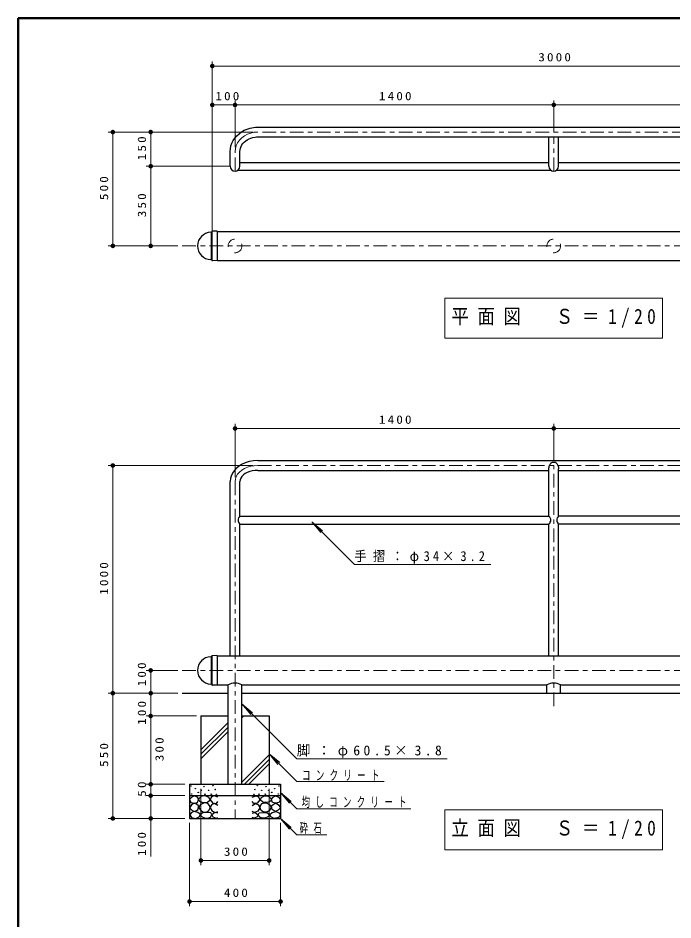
# Model space of a CAD drawing. Units: millimetres on the paper, scale 1:20. Extents: x -365 to 0, y -47 to 257.
# Drawn here: x -365 to -221.1, y 59 to 257 of the extents above; entities that cross this region are included whole.
import ezdxf

# ---------------------------------------------------------------- set-up
doc = ezdxf.new("R2010")
doc.units = ezdxf.units.MM
doc.linetypes.add('USER1', pattern=[4.5, 2.5, -2])
doc.linetypes.add('USER2', pattern=[6, 3, -1, 1, -1])
doc.layers.add('LY_1', color=7, linetype='Continuous', lineweight=13)
doc.layers.add('LY_2', color=7, linetype='Continuous', lineweight=13)
doc.styles.add('ＭＳ ゴシック', font='')
doc.styles.get('ＭＳ ゴシック').set_extended_font_data('MS Gothic')

# ---------------------------------------------------------------- blocks, each defined once
blk = doc.blocks.new('filled_dot')
at = {"color": 0, "linetype": 'Continuous', "lineweight": -2, "const_width": 1.25}
blk.add_lwpolyline([(-0.625, 0, 1), (0.625, 0, 1)], format="xyb", close=True, dxfattribs=at)

msp = doc.modelspace()

# ---------------------------------------------------------------- linework, layer by layer
at = {"layer": 'LY_1'}
for p, q in [((-322.333, 207.964), (-322.333, 247.461)), ((-322.333, 246.461), (-172.333, 246.461)), ((-322.333, 237.921), (-317.333, 237.921)), ((-317.333, 228.674), (-317.333, 238.921)), ((-317.333, 237.921), (-247.333, 237.921)), ((-247.333, 231.897), (-247.333, 238.921)), ((-247.333, 237.921), (-177.333, 237.921)), ((-313.333, 231.964), (-345.177, 231.964)), ((-344.177, 206.964), (-344.177, 231.964)), ((-335.86, 224.464), (-335.86, 231.964)), ((-318.333, 224.464), (-336.86, 224.464)), ((-335.86, 206.964), (-335.86, 224.464)), ((-322.354, 210.121), (-322.354, 203.807)), ((-322.583, 209.92), (-322.583, 204.008)), ((-329.918, 206.964), (-345.177, 206.964)), ((-271.233, 195.5), (-271.233, 186.7)), ((-223.433, 195.5), (-271.233, 195.5)), ((-223.433, 186.7), (-223.433, 195.5)), ((-271.233, 186.7), (-223.433, 186.7)), ((-317.333, 156.219), (-317.333, 167.883)), ((-317.333, 166.883), (-247.333, 166.883)), ((-247.333, 159.754), (-247.333, 167.883)), ((-247.333, 166.883), (-177.333, 166.883)), ((-313.333, 158.754), (-345.177, 158.754)), ((-344.177, 108.754), (-344.177, 158.754)), ((-300.457, 146.351), (-298.528, 144.053)), ((-300.457, 146.351), (-298.159, 144.423)), ((-291.122, 137.016), (-300.457, 146.351)), ((-291.122, 137.016), (-261.122, 137.016)), ((-322.354, 116.911), (-322.354, 110.597)), ((-322.583, 116.71), (-322.583, 110.799)), ((-329.918, 113.754), (-336.86, 113.754)), ((-335.86, 108.754), (-335.86, 113.754)), ((-329.918, 108.754), (-345.177, 108.754)), ((-330.833, 108.754), (-345.177, 108.754)), ((-344.177, 81.254), (-344.177, 108.754)), ((-329.918, 108.754), (-336.86, 108.754)), ((-335.86, 103.754), (-335.86, 108.754)), ((-315.825, 106.394), (-313.897, 104.096)), ((-315.825, 106.394), (-313.527, 104.466)), ((-303.779, 94.348), (-315.825, 106.394)), ((-325.833, 103.754), (-336.86, 103.754)), ((-335.86, 88.754), (-335.86, 103.754)), ((-315.825, 103.348), (-315.419, 103.754)), ((-324.833, 96.32), (-318.84, 102.313)), ((-324.833, 95.33), (-318.84, 101.323)), ((-324.833, 94.34), (-318.84, 100.333)), ((-315.825, 89.206), (-309.833, 95.198)), ((-309.833, 95.429), (-307.904, 93.131)), ((-309.833, 95.429), (-307.534, 93.501)), ((-303.779, 89.376), (-309.833, 95.429)), ((-315.287, 88.754), (-309.833, 94.208)), ((-314.297, 88.754), (-309.833, 93.218)), ((-303.779, 94.348), (-270.779, 94.348)), ((-303.779, 89.376), (-284.611, 89.376)), ((-328.333, 88.754), (-336.86, 88.754)), ((-335.86, 86.254), (-335.86, 88.754)), ((-324.833, 87.754), (-324.833, 71.021)), ((-309.833, 87.754), (-309.833, 71.021)), ((-328.333, 86.254), (-336.86, 86.254)), ((-335.86, 72.88), (-335.86, 86.254)), ((-307.333, 86.918), (-305.404, 84.62)), ((-307.333, 86.918), (-305.034, 84.99)), ((-303.779, 83.364), (-307.333, 86.918)), ((-303.779, 83.364), (-278.717, 83.364)), ((-328.333, 81.254), (-345.177, 81.254)), ((-307.333, 81.225), (-305.404, 78.927)), ((-307.333, 81.225), (-305.034, 79.297)), ((-303.779, 77.671), (-307.333, 81.225)), ((-271.233, 83.154), (-271.233, 74.354)), ((-223.433, 83.154), (-271.233, 83.154)), ((-223.433, 74.354), (-223.433, 83.154)), ((-327.333, 80.254), (-327.333, 61.999)), ((-307.333, 80.254), (-307.333, 61.999)), ((-303.779, 77.671), (-297.141, 77.671)), ((-271.233, 74.354), (-223.433, 74.354)), ((-309.833, 72.021), (-324.833, 72.021)), ((-307.333, 62.999), (-327.333, 62.999))]:
    msp.add_line(p, q, dxfattribs=at)
at = {"layer": 'LY_1', "lineweight": 25}
for p, q in [((-312.333, 233.032), (-182.333, 233.032)), ((-312.333, 230.897), (-182.333, 230.897)), ((-248.4, 224.464), (-248.4, 230.897)), ((-246.265, 224.464), (-246.265, 230.897)), ((-318.4, 224.464), (-318.4, 227.674)), ((-316.265, 224.464), (-316.265, 227.674)), ((-316.265, 225.314), (-248.4, 225.314)), ((-246.265, 225.314), (-178.4, 225.314)), ((-316.687, 223.614), (-247.978, 223.614)), ((-246.687, 223.614), (-177.978, 223.614)), ((-322.411, 210.135), (-322.539, 210.007)), ((-321.258, 210.214), (-322.274, 210.194)), ((-321.233, 210.189), (-321.233, 203.739)), ((-321.083, 210.139), (-173.583, 210.139)), ((-322.411, 203.793), (-322.539, 203.921)), ((-321.258, 203.714), (-322.274, 203.734)), ((-321.083, 203.789), (-173.583, 203.789)), ((-312.333, 159.822), (-182.333, 159.822)), ((-312.333, 157.687), (-248.4, 157.687)), ((-248.4, 147.604), (-248.4, 157.999)), ((-246.265, 147.604), (-246.265, 157.999)), ((-246.265, 157.687), (-182.333, 157.687)), ((-318.4, 116.929), (-318.4, 155.219)), ((-316.265, 147.604), (-316.265, 155.219)), ((-316.265, 147.604), (-248.4, 147.604)), ((-178.4, 147.604), (-246.265, 147.604)), ((-316.265, 145.904), (-248.4, 145.904)), ((-316.265, 116.929), (-316.265, 145.904)), ((-248.4, 116.929), (-248.4, 145.904)), ((-246.265, 116.929), (-246.265, 145.904)), ((-178.4, 145.904), (-246.265, 145.904)), ((-322.411, 116.925), (-322.539, 116.797)), ((-321.258, 117.004), (-322.274, 116.984)), ((-321.233, 116.979), (-321.233, 110.529)), ((-321.233, 116.929), (-173.433, 116.929)), ((-322.411, 110.583), (-322.539, 110.711)), ((-321.258, 110.504), (-322.274, 110.525)), ((-321.233, 110.579), (-318.84, 110.579)), ((-318.84, 88.754), (-318.84, 110.579)), ((-315.825, 88.754), (-315.825, 110.579)), ((-315.825, 110.579), (-248.84, 110.579)), ((-248.84, 108.754), (-248.84, 110.579)), ((-245.825, 108.754), (-245.825, 110.579)), ((-245.825, 110.579), (-178.84, 110.579)), ((-328.918, 108.754), (-318.84, 108.754)), ((-315.825, 108.754), (-166.035, 108.754)), ((-324.833, 103.754), (-318.84, 103.754)), ((-324.833, 103.754), (-324.833, 88.754)), ((-315.825, 103.754), (-309.833, 103.754)), ((-309.833, 103.754), (-309.833, 88.754)), ((-327.333, 88.754), (-327.333, 81.254)), ((-327.333, 88.754), (-307.333, 88.754)), ((-307.333, 88.754), (-307.333, 81.254)), ((-327.333, 86.254), (-307.333, 86.254)), ((-327.333, 81.254), (-307.333, 81.254))]:
    msp.add_line(p, q, dxfattribs=at)
at = {"layer": 'LY_1', "linetype": 'USER2'}
for p, q in [((-182.333, 231.964), (-312.333, 231.964)), ((-247.333, 223.383), (-247.333, 230.897)), ((-317.333, 223.383), (-317.333, 227.674)), ((-328.918, 206.964), (-166.035, 206.964)), ((-312.333, 158.754), (-182.333, 158.754)), ((-247.333, 105.917), (-247.333, 158.754)), ((-317.333, 155.219), (-317.333, 81.254)), ((-328.918, 113.754), (-166.035, 113.754))]:
    msp.add_line(p, q, dxfattribs=at)
at = {"layer": 'LY_1', "lineweight": 25}
for points in [[(-318.4, 227.674), (-318.358, 228.303), (-318.232, 228.924), (-318.025, 229.528), (-317.739, 230.106), (-317.377, 230.65), (-316.946, 231.153), (-316.451, 231.608), (-315.899, 232.008), (-315.297, 232.348), (-314.654, 232.624), (-313.979, 232.83), (-313.282, 232.966), (-312.809, 233.015), (-312.333, 233.032)], [(-316.265, 227.674), (-316.238, 228.052), (-316.156, 228.426), (-316.022, 228.789), (-315.836, 229.137), (-315.602, 229.464), (-315.323, 229.767), (-315.002, 230.04), (-314.644, 230.281), (-314.254, 230.486), (-313.837, 230.651), (-313.4, 230.776), (-312.948, 230.857), (-312.641, 230.887), (-312.333, 230.897)], [(-312.333, 159.822), (-313.282, 159.765), (-314.207, 159.596), (-315.087, 159.32), (-315.899, 158.943), (-316.623, 158.473), (-317.241, 157.924), (-317.739, 157.308), (-318.103, 156.641), (-318.325, 155.939), (-318.4, 155.219)], [(-248.4, 157.999), (-248.391, 158.196), (-248.364, 158.39), (-248.319, 158.577), (-248.257, 158.754), (-248.179, 158.918), (-248.087, 159.067), (-247.982, 159.197), (-247.866, 159.307), (-247.741, 159.394), (-247.609, 159.458), (-247.472, 159.496), (-247.333, 159.509), (-247.193, 159.496), (-247.056, 159.458), (-246.924, 159.394), (-246.799, 159.307), (-246.683, 159.197), (-246.578, 159.067), (-246.486, 158.918), (-246.408, 158.754), (-246.346, 158.577), (-246.301, 158.39), (-246.274, 158.196), (-246.265, 157.999)], [(-312.333, 157.687), (-312.948, 157.656), (-313.548, 157.566), (-314.118, 157.418), (-314.644, 157.215), (-315.113, 156.964), (-315.514, 156.669), (-315.836, 156.339), (-316.073, 155.981), (-316.217, 155.605), (-316.265, 155.219)], [(-321.083, 85.919), (-321.938, 86.236), (-322.477, 85.967), (-322.793, 85.365), (-322.207, 84.604), (-321.431, 84.541), (-321.083, 84.937)], [(-313.583, 85.919), (-312.727, 86.236), (-312.188, 85.967), (-311.872, 85.365), (-312.458, 84.604), (-313.234, 84.541), (-313.583, 84.937)], [(-321.098, 84.113), (-321.859, 84.509), (-322.492, 84.256), (-322.793, 83.606), (-322.35, 82.83), (-321.589, 82.592), (-321.098, 82.798)], [(-313.567, 84.113), (-312.806, 84.509), (-312.173, 84.256), (-311.872, 83.606), (-312.315, 82.83), (-313.076, 82.592), (-313.567, 82.798)], [(-321.083, 82.386), (-321.748, 82.592), (-322.397, 82.038), (-322.223, 81.642), (-321.494, 81.277), (-321.083, 81.436)], [(-313.583, 82.386), (-312.917, 82.592), (-312.268, 82.038), (-312.442, 81.642), (-313.171, 81.277), (-313.583, 81.436)]]:
    msp.add_lwpolyline(points, dxfattribs=at)
at = {"layer": 'LY_1', "linetype": 'USER2'}
for points in [[(-317.333, 227.674), (-317.271, 228.345), (-317.088, 228.999), (-316.788, 229.621), (-316.378, 230.195), (-315.868, 230.707), (-315.271, 231.145), (-314.602, 231.496), (-313.878, 231.754), (-313.115, 231.911), (-312.333, 231.964)], [(-312.333, 158.754), (-313.115, 158.711), (-313.878, 158.581), (-314.602, 158.369), (-315.271, 158.079), (-315.868, 157.719), (-316.378, 157.297), (-316.788, 156.824), (-317.088, 156.311), (-317.271, 155.772), (-317.333, 155.219)]]:
    msp.add_lwpolyline(points, dxfattribs=at)
at = {"layer": 'LY_1', "lineweight": 25}
for points in [[(-326.21, 86.224), (-326.844, 85.923), (-327.319, 85.448), (-327.018, 84.751), (-326.289, 84.608), (-325.592, 84.767), (-325.339, 85.353), (-325.529, 85.86)], [(-324.239, 86.229), (-324.766, 86.094), (-325.347, 85.458), (-325.117, 85.04), (-324.66, 84.802), (-324.144, 84.729), (-323.401, 84.796), (-322.833, 85.337), (-323.117, 85.837), (-323.651, 86.147)], [(-310.426, 86.229), (-309.899, 86.094), (-309.318, 85.458), (-309.548, 85.04), (-310.005, 84.802), (-310.521, 84.729), (-311.264, 84.796), (-311.832, 85.337), (-311.548, 85.837), (-311.014, 86.147)], [(-308.455, 86.224), (-307.821, 85.923), (-307.346, 85.448), (-307.647, 84.751), (-308.376, 84.608), (-309.073, 84.767), (-309.326, 85.353), (-309.136, 85.86)], [(-326.337, 84.577), (-326.875, 84.228), (-327.319, 83.547), (-326.812, 83.087), (-326.147, 82.771), (-325.45, 83.214), (-325.37, 84.054), (-325.778, 84.416)], [(-324.874, 83.012), (-324.253, 82.667), (-323.577, 82.62), (-323.063, 82.982), (-322.82, 83.58), (-322.932, 84.117), (-323.279, 84.526), (-323.745, 84.691), (-324.279, 84.634), (-324.969, 84.265), (-325.266, 83.688)], [(-309.791, 83.012), (-310.412, 82.667), (-311.088, 82.62), (-311.602, 82.982), (-311.845, 83.58), (-311.734, 84.117), (-311.386, 84.526), (-310.92, 84.691), (-310.386, 84.634), (-309.696, 84.265), (-309.399, 83.688)], [(-308.328, 84.577), (-307.79, 84.228), (-307.346, 83.547), (-307.853, 83.087), (-308.518, 82.771), (-309.215, 83.214), (-309.295, 84.054), (-308.887, 84.416)], [(-326.378, 82.78), (-326.947, 82.461), (-327.284, 82.038), (-326.881, 81.472), (-325.938, 81.269), (-325.222, 81.588), (-324.949, 82.093), (-325.488, 82.549)], [(-323.523, 82.573), (-324.306, 82.532), (-324.969, 82.059), (-324.536, 81.6), (-323.847, 81.289), (-323.282, 81.281), (-322.739, 81.505), (-322.401, 82.032), (-322.658, 82.519)], [(-311.142, 82.573), (-310.359, 82.532), (-309.696, 82.059), (-310.129, 81.6), (-310.818, 81.289), (-311.383, 81.281), (-311.926, 81.505), (-312.264, 82.032), (-312.007, 82.519)], [(-308.287, 82.78), (-307.718, 82.461), (-307.381, 82.038), (-307.784, 81.472), (-308.727, 81.269), (-309.443, 81.588), (-309.716, 82.093), (-309.177, 82.549)]]:
    msp.add_lwpolyline(points, close=True, dxfattribs=at)
at = {"layer": 'LY_1', "linetype": 'USER1'}
for centre in [(-317.333, 206.964), (-247.333, 206.964)]:
    msp.add_circle(centre, 1.508, dxfattribs=at)
at = {"layer": 'LY_1', "lineweight": 25}
for centre in [(-327.002, 88.363), (-326.052, 87.793), (-324.705, 87.428), (-324.135, 88.252), (-323.158, 87.432), (-322.212, 88.459), (-321.712, 87.607), (-312.953, 87.607), (-312.453, 88.459), (-311.507, 87.432), (-310.53, 88.252), (-309.96, 87.428), (-308.613, 87.793), (-307.663, 88.363), (-326.844, 86.62), (-325.402, 86.953), (-323.96, 86.573), (-322.577, 86.58), (-321.468, 86.553), (-313.197, 86.553), (-312.088, 86.58), (-310.705, 86.573), (-309.263, 86.953), (-307.821, 86.62)]:
    msp.add_circle(centre, 0.05, dxfattribs=at)
for centre, radius, start, end in [((-317.333, 224.464), 1.067, 180, 0), ((-247.333, 224.464), 1.067, 180, 0), ((-322.583, 206.964), 3, 91.14158, 268.85995), ((-322.645, 210.113), 0.15, 271.14158, 315), ((-322.27, 209.994), 0.2, 91.00395, 135), ((-321.258, 210.189), 0.025, 0, 91.12199), ((-322.645, 203.815), 0.15, 45, 88.85995), ((-322.27, 203.934), 0.2, 225, 268.99605), ((-321.258, 203.739), 0.025, 268.87801, 0), ((-315.619, 146.754), 1.067, 127.22624, 232.77376), ((-249.046, 146.754), 1.067, 307.22624, 52.77376), ((-245.619, 146.754), 1.067, 127.22624, 232.77376), ((-322.27, 116.784), 0.2, 91.00395, 135), ((-321.258, 116.979), 0.025, 0, 91.12199), ((-322.583, 113.754), 3, 91.14158, 268.85995), ((-322.645, 116.904), 0.15, 271.14158, 315), ((-317.333, 107.785), 3.175, 61.65347, 118.34653), ((-247.333, 107.785), 3.175, 61.65347, 118.34653), ((-322.645, 110.605), 0.15, 45, 88.85995), ((-322.27, 110.725), 0.2, 225, 268.99605), ((-321.258, 110.529), 0.025, 268.87801, 0)]:
    msp.add_arc(centre, radius, start, end, dxfattribs=at)
at = {"layer": 'LY_2', "lineweight": 50}
for p, q in [((0, 257), (-365, 257)), ((-365, 257), (-365, 0))]:
    msp.add_line(p, q, dxfattribs=at)

# ---------------------------------------------------------------- block references
at = {"layer": 'LY_1', "xscale": 0.4, "yscale": 0.4}
for p in [(-322.333, 246.461), (-322.333, 237.921), (-317.333, 237.921), (-247.333, 237.921), (-317.333, 166.883), (-247.333, 166.883), (-324.833, 72.021), (-327.333, 62.999)]:
    msp.add_blockref('filled_dot', p, dxfattribs=at)
for p, rotation in [((-317.333, 237.921), 180), ((-247.333, 237.921), 180), ((-344.177, 231.964), 270), ((-335.86, 231.964), 270), ((-335.86, 224.464), 90), ((-335.86, 224.464), 270), ((-344.177, 206.964), 90), ((-335.86, 206.964), 90), ((-247.333, 166.883), 180), ((-344.177, 158.754), 270), ((-335.86, 113.754), 270), ((-344.177, 108.754), 90), ((-344.177, 108.754), 270), ((-335.86, 108.754), 90), ((-335.86, 108.754), 270), ((-335.86, 103.754), 90), ((-335.86, 103.754), 270), ((-335.86, 88.754), 270), ((-335.86, 88.754), 90), ((-335.86, 86.254), 270), ((-335.86, 86.254), 90), ((-344.177, 81.254), 90), ((-335.86, 81.254), 90), ((-309.833, 72.021), 180), ((-307.333, 62.999), 180)]:
    msp.add_blockref('filled_dot', p, dxfattribs=dict(at, rotation=rotation))

# ---------------------------------------------------------------- texts
at = {"layer": 'LY_1', "style": 'ＭＳ ゴシック'}
for s, insert, char_height, attachment_point in [('\\T1.33;\\W1.15;3000', (-246.909, 247.461), 1.833, 8), ('\\T1.33;\\W1.15;100', (-318.79, 238.921), 1.833, 8), ('\\T1.33;\\W1.15;1400', (-281.911, 238.921), 1.833, 8), ('\\T1.5;\\W0.85;平面図\u3000Ｓ＝1/20', (-269.833, 191.1), 3.299, 4), ('\\T1.33;\\W1.15;1400', (-281.911, 167.883), 1.833, 8), ('\\T1.5;\\W0.9;手摺：φ34×3.2', (-291.122, 137.166), 2.199, 7), ('\\T1.5;脚：φ60.5×3.8', (-303.779, 94.498), 2.199, 7), ('\\T1.64;\\W0.6;コンクリート', (-302.611, 89.526), 2.199, 7), ('\\T1.64;\\W0.6;均しコンクリート', (-302.717, 83.514), 2.199, 7), ('\\T1.5;\\W0.85;立面図\u3000Ｓ＝1/20', (-269.833, 78.754), 3.299, 4), ('\\T1.64;\\W0.6;砕石', (-303.141, 77.821), 2.199, 7), ('\\T1.33;\\W1.15;300', (-316.916, 73.021), 1.833, 8), ('\\T1.33;\\W1.15;400', (-316.916, 63.999), 1.833, 8)]:
    msp.add_mtext(s, dxfattribs=dict(at, insert=insert, char_height=char_height, attachment_point=attachment_point))
at = {"layer": 'LY_1', "char_height": 1.833, "rotation": 90, "style": 'ＭＳ ゴシック'}
for s, insert, attachment_point in [('\\T1.33;\\W1.15;150', (-336.86, 228.635), 8), ('\\T1.33;\\W1.15;500', (-345.177, 219.881), 8), ('\\T1.33;\\W1.15;350', (-336.86, 216.129), 8), ('\\T1.33;\\W1.15;1000', (-345.177, 134.175), 8), ('\\T1.33;\\W1.15;100', (-336.86, 113.122), 8), ('\\T1.33;\\W1.15;100', (-336.86, 104.661), 8), ('\\T1.33;\\W1.15;550', (-345.177, 95.419), 8), ('\\T1.33;\\W1.15;300', (-334.86, 96.671), 2), ('\\T1.34;\\W1.15;50', (-336.86, 87.932), 8), ('\\T1.33;\\W1.15;100', (-336.86, 75.88), 8)]:
    msp.add_mtext(s, dxfattribs=dict(at, insert=insert, attachment_point=attachment_point))

doc.saveas('drawing.dxf')
